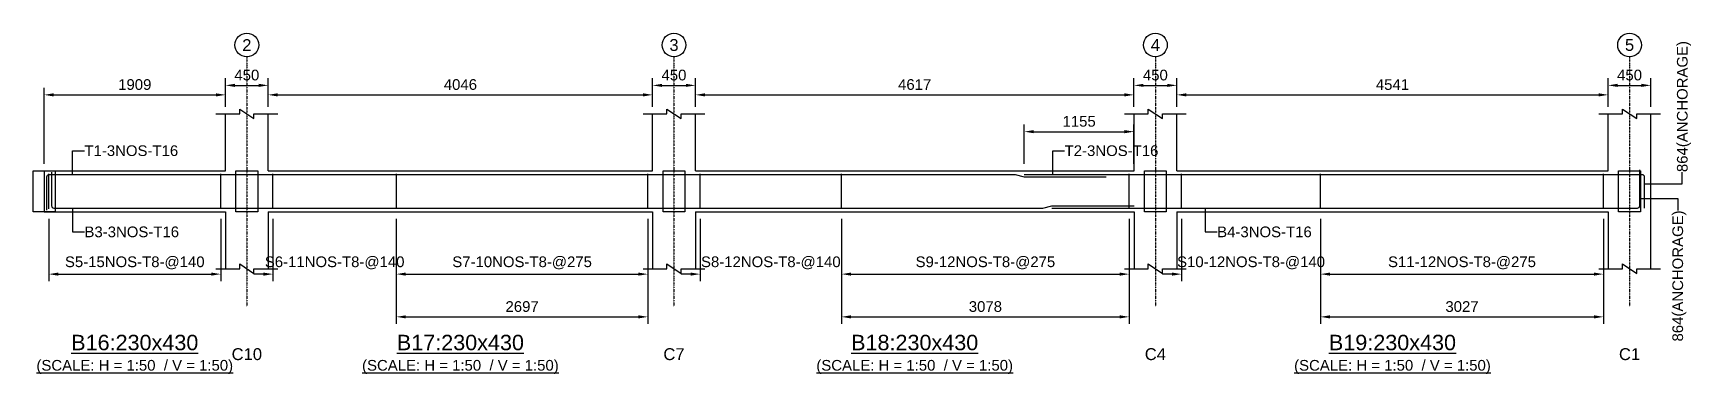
# Model space of a CAD drawing. Header units: inches. Extents: x -816171 to 9366335, y -450961 to 689132.
# Drawn here: x 3454715 to 3489611, y 244221 to 251396 of the extents above; entities that cross this region are included whole.
import ezdxf
from ezdxf.enums import TextEntityAlignment as Align

# ---------------------------------------------------------------- set-up
doc = ezdxf.new("R2010")
doc.units = ezdxf.units.IN
doc.header["$MEASUREMENT"] = 0
doc.linetypes.add('SCCenter', pattern=[1.2, 0.5, -0.3, 0.1, -0.3])
for name, color, linetype in [('Concrete Line', 2, 'Continuous'), ('Cut Line', 31, 'Continuous'), ('Dimension', 31, 'Continuous'), ('Grid', 8, 'Continuous'), ('Labels', 4, 'Continuous'), ('Labels_Support', 4, 'Continuous'), ('Link', 225, 'Continuous'), ('Reinforcement', 130, 'Continuous'), ('Text', 31, 'Continuous')]:
    doc.layers.add(name, color=color, linetype=linetype)
doc.styles.add('SC-SansSerif', font='SansSerif')
doc.styles.get("Standard").update_dxf_attribs({"font": 'txt.shx'})
doc.dimstyles.new('SCBBSDimStyl', dxfattribs={"dimtxt": 225, "dimasz": 200, "dimexe": 150, "dimexo": 150, "dimgap": 100, "dimtad": 1, "dimtoh": 1, "dimdec": 0, "dimzin": 0, "dimdsep": 46, "dimtxsty": 'SC-SansSerif', "dimcen": 0.09, "dimclrd": 8, "dimclre": 8, "dimclrt": 31, "dimadec": 0, "dimazin": 0, "dimtfac": 1, "dimtdec": 0, "dimtix": 1, "dimtofl": 0, "dimtmove": 0, "dimatfit": 3, "dimfxl": 1, "dimtolj": 1, "dimtzin": 0, "dimarcsym": 0})
doc.dimstyles.get("Standard").update_dxf_attribs({"dimtxt": 0.18, "dimasz": 0.18, "dimexe": 0.18, "dimexo": 0.0625, "dimgap": 0.09, "dimtad": 0, "dimtih": 1, "dimtoh": 1, "dimdec": 4, "dimzin": 0, "dimdsep": 46, "dimtxsty": 'Standard', "dimcen": 0.09, "dimadec": 0, "dimazin": 0, "dimtfac": 1, "dimtdec": 4, "dimtofl": 0, "dimtmove": 0, "dimatfit": 3, "dimfxl": 1, "dimtolj": 1, "dimtzin": 0, "dimarcsym": 0})

# ---------------------------------------------------------------- blocks, each defined once
blk = doc.blocks.new('*D1316')
at = {"layer": 'DEFPOINTS', "color": 0, "transparency": 16777216}
for p in [(3455045, 247636), (3458663, 247636), (3458663, 246321)]:
    blk.add_point(p, dxfattribs=at)
at = {"layer": 'Dimension', "color": 8, "lineweight": -2, "transparency": 16777216}
for p, q in [((3455045, 247486), (3455045, 246171)), ((3458663, 247486), (3458663, 246171)), ((3455245, 246321), (3458463, 246321))]:
    blk.add_line(p, q, dxfattribs=at)
at = {"layer": 'Dimension', "color": 8, "transparency": 16777216}
for points in [[(3455245, 246354), (3455245, 246288), (3455045, 246321)], [(3458463, 246354), (3458463, 246288), (3458663, 246321)]]:
    blk.add_solid(points, dxfattribs=at)
at = {"layer": 'Dimension', "color": 31, "transparency": 16777216, "insert": (3456854, 246558), "char_height": 225, "attachment_point": 5, "style": 'SC-SansSerif'}
blk.add_mtext('\\A1;S5-15NOS-T8-@140', dxfattribs=at)
blk = doc.blocks.new('*D1317')
at = {"layer": 'DEFPOINTS', "color": 0, "transparency": 16777216}
for p in [(3459763, 247636), (3462360, 247636), (3462360, 246321)]:
    blk.add_point(p, dxfattribs=at)
at = {"layer": 'Dimension', "color": 8, "lineweight": -2, "transparency": 16777216}
for p, q in [((3459763, 247486), (3459763, 246171)), ((3462360, 247486), (3462360, 246171)), ((3459563, 246321), (3459363, 246321)), ((3462560, 246321), (3462760, 246321))]:
    blk.add_line(p, q, dxfattribs=at)
at = {"layer": 'Dimension', "color": 8, "transparency": 16777216}
for points in [[(3459563, 246354), (3459563, 246288), (3459763, 246321)], [(3462560, 246354), (3462560, 246288), (3462360, 246321)]]:
    blk.add_solid(points, dxfattribs=at)
at = {"layer": 'Dimension', "color": 31, "transparency": 16777216, "insert": (3461062, 246558), "char_height": 225, "attachment_point": 5, "style": 'SC-SansSerif'}
blk.add_mtext('\\A1;S6-11NOS-T8-@140', dxfattribs=at)
blk = doc.blocks.new('*D1318')
at = {"layer": 'DEFPOINTS', "color": 0, "transparency": 16777216}
for p in [(3462360, 247636), (3467655, 247636), (3467655, 246321)]:
    blk.add_point(p, dxfattribs=at)
at = {"layer": 'Dimension', "color": 8, "lineweight": -2, "transparency": 16777216}
for p, q in [((3462360, 247486), (3462360, 246171)), ((3467655, 247486), (3467655, 246171)), ((3462560, 246321), (3467455, 246321))]:
    blk.add_line(p, q, dxfattribs=at)
at = {"layer": 'Dimension', "color": 8, "transparency": 16777216}
for points in [[(3462560, 246354), (3462560, 246288), (3462360, 246321)], [(3467455, 246354), (3467455, 246288), (3467655, 246321)]]:
    blk.add_solid(points, dxfattribs=at)
at = {"layer": 'Dimension', "color": 31, "transparency": 16777216, "insert": (3465008, 246558), "char_height": 225, "attachment_point": 5, "style": 'SC-SansSerif'}
blk.add_mtext('\\A1;S7-10NOS-T8-@275', dxfattribs=at)
blk = doc.blocks.new('*D1319')
at = {"layer": 'DEFPOINTS', "color": 0, "transparency": 16777216}
for p in [(3462360, 247636), (3467655, 247636), (3467655, 245421)]:
    blk.add_point(p, dxfattribs=at)
at = {"layer": 'Dimension', "color": 8, "lineweight": -2, "transparency": 16777216}
for p, q in [((3462360, 247486), (3462360, 245271)), ((3467655, 247486), (3467655, 245271)), ((3462560, 245421), (3467455, 245421))]:
    blk.add_line(p, q, dxfattribs=at)
at = {"layer": 'Dimension', "color": 8, "transparency": 16777216}
for points in [[(3462560, 245454), (3462560, 245388), (3462360, 245421)], [(3467455, 245454), (3467455, 245388), (3467655, 245421)]]:
    blk.add_solid(points, dxfattribs=at)
at = {"layer": 'Dimension', "color": 31, "transparency": 16777216, "insert": (3465008, 245637), "char_height": 225, "attachment_point": 5, "style": 'SC-SansSerif'}
blk.add_mtext('\\A1;2697', dxfattribs=at)
blk = doc.blocks.new('*D1320')
at = {"layer": 'DEFPOINTS', "color": 0, "transparency": 16777216}
for p in [(3468755, 247636), (3471733, 247636), (3471733, 246321)]:
    blk.add_point(p, dxfattribs=at)
at = {"layer": 'Dimension', "color": 8, "lineweight": -2, "transparency": 16777216}
for p, q in [((3468755, 247486), (3468755, 246171)), ((3471733, 247486), (3471733, 246171)), ((3468555, 246321), (3468355, 246321)), ((3471933, 246321), (3472133, 246321))]:
    blk.add_line(p, q, dxfattribs=at)
at = {"layer": 'Dimension', "color": 8, "transparency": 16777216}
for points in [[(3468555, 246354), (3468555, 246288), (3468755, 246321)], [(3471933, 246354), (3471933, 246288), (3471733, 246321)]]:
    blk.add_solid(points, dxfattribs=at)
at = {"layer": 'Dimension', "color": 31, "transparency": 16777216, "insert": (3470244, 246558), "char_height": 225, "attachment_point": 5, "style": 'SC-SansSerif'}
blk.add_mtext('\\A1;S8-12NOS-T8-@140', dxfattribs=at)
blk = doc.blocks.new('*D1321')
at = {"layer": 'DEFPOINTS', "color": 0, "transparency": 16777216}
for p in [(3471733, 247636), (3477789, 247636), (3477789, 246321)]:
    blk.add_point(p, dxfattribs=at)
at = {"layer": 'Dimension', "color": 8, "lineweight": -2, "transparency": 16777216}
for p, q in [((3471733, 247486), (3471733, 246171)), ((3477789, 247486), (3477789, 246171)), ((3471933, 246321), (3477589, 246321))]:
    blk.add_line(p, q, dxfattribs=at)
at = {"layer": 'Dimension', "color": 8, "transparency": 16777216}
for points in [[(3471933, 246354), (3471933, 246288), (3471733, 246321)], [(3477589, 246354), (3477589, 246288), (3477789, 246321)]]:
    blk.add_solid(points, dxfattribs=at)
at = {"layer": 'Dimension', "color": 31, "transparency": 16777216, "insert": (3474761, 246558), "char_height": 225, "attachment_point": 5, "style": 'SC-SansSerif'}
blk.add_mtext('\\A1;S9-12NOS-T8-@275', dxfattribs=at)
blk = doc.blocks.new('*D1322')
at = {"layer": 'DEFPOINTS', "color": 0, "transparency": 16777216}
for p in [(3471733, 247636), (3477789, 247636), (3477789, 245421)]:
    blk.add_point(p, dxfattribs=at)
at = {"layer": 'Dimension', "color": 8, "lineweight": -2, "transparency": 16777216}
for p, q in [((3471733, 247486), (3471733, 245271)), ((3477789, 247486), (3477789, 245271)), ((3471933, 245421), (3477589, 245421))]:
    blk.add_line(p, q, dxfattribs=at)
at = {"layer": 'Dimension', "color": 8, "transparency": 16777216}
for points in [[(3471933, 245454), (3471933, 245388), (3471733, 245421)], [(3477589, 245454), (3477589, 245388), (3477789, 245421)]]:
    blk.add_solid(points, dxfattribs=at)
at = {"layer": 'Dimension', "color": 31, "transparency": 16777216, "insert": (3474761, 245637), "char_height": 225, "attachment_point": 5, "style": 'SC-SansSerif'}
blk.add_mtext('\\A1;3078', dxfattribs=at)
blk = doc.blocks.new('*D1323')
at = {"layer": 'DEFPOINTS', "color": 0, "transparency": 16777216}
for p in [(3478889, 247636), (3481816, 247636), (3481816, 246321)]:
    blk.add_point(p, dxfattribs=at)
at = {"layer": 'Dimension', "color": 8, "lineweight": -2, "transparency": 16777216}
for p, q in [((3478889, 247486), (3478889, 246171)), ((3481816, 247486), (3481816, 246171)), ((3478689, 246321), (3478489, 246321)), ((3482016, 246321), (3482216, 246321))]:
    blk.add_line(p, q, dxfattribs=at)
at = {"layer": 'Dimension', "color": 8, "transparency": 16777216}
for points in [[(3478689, 246354), (3478689, 246288), (3478889, 246321)], [(3482016, 246354), (3482016, 246288), (3481816, 246321)]]:
    blk.add_solid(points, dxfattribs=at)
at = {"layer": 'Dimension', "color": 31, "transparency": 16777216, "insert": (3480353, 246558), "char_height": 225, "attachment_point": 5, "style": 'SC-SansSerif'}
blk.add_mtext('\\A1;S10-12NOS-T8-@140', dxfattribs=at)
blk = doc.blocks.new('*D1324')
at = {"layer": 'DEFPOINTS', "color": 0, "transparency": 16777216}
for p in [(3481816, 247636), (3487771, 247636), (3487771, 246321)]:
    blk.add_point(p, dxfattribs=at)
at = {"layer": 'Dimension', "color": 8, "lineweight": -2, "transparency": 16777216}
for p, q in [((3481816, 247486), (3481816, 246171)), ((3487771, 247486), (3487771, 246171)), ((3482016, 246321), (3487571, 246321))]:
    blk.add_line(p, q, dxfattribs=at)
at = {"layer": 'Dimension', "color": 8, "transparency": 16777216}
for points in [[(3482016, 246354), (3482016, 246288), (3481816, 246321)], [(3487571, 246354), (3487571, 246288), (3487771, 246321)]]:
    blk.add_solid(points, dxfattribs=at)
at = {"layer": 'Dimension', "color": 31, "transparency": 16777216, "insert": (3484794, 246558), "char_height": 225, "attachment_point": 5, "style": 'SC-SansSerif'}
blk.add_mtext('\\A1;S11-12NOS-T8-@275', dxfattribs=at)
blk = doc.blocks.new('*D1325')
at = {"layer": 'DEFPOINTS', "color": 0, "transparency": 16777216}
for p in [(3481816, 247636), (3487771, 247636), (3487771, 245421)]:
    blk.add_point(p, dxfattribs=at)
at = {"layer": 'Dimension', "color": 8, "lineweight": -2, "transparency": 16777216}
for p, q in [((3481816, 247486), (3481816, 245271)), ((3487771, 247486), (3487771, 245271)), ((3482016, 245421), (3487571, 245421))]:
    blk.add_line(p, q, dxfattribs=at)
at = {"layer": 'Dimension', "color": 8, "transparency": 16777216}
for points in [[(3482016, 245454), (3482016, 245388), (3481816, 245421)], [(3487571, 245454), (3487571, 245388), (3487771, 245421)]]:
    blk.add_solid(points, dxfattribs=at)
at = {"layer": 'Dimension', "color": 31, "transparency": 16777216, "insert": (3484794, 245637), "char_height": 225, "attachment_point": 5, "style": 'SC-SansSerif'}
blk.add_mtext('\\A1;3027', dxfattribs=at)
blk = doc.blocks.new('*D1326')
at = {"layer": 'DEFPOINTS', "color": 0, "transparency": 16777216}
for p in [(3477889, 249321), (3475579, 248496), (3477889, 248496)]:
    blk.add_point(p, dxfattribs=at)
at = {"layer": 'Dimension', "color": 8, "lineweight": -2, "transparency": 16777216}
for p, q in [((3475579, 248646), (3475579, 249471)), ((3475779, 249321), (3477689, 249321)), ((3477889, 248646), (3477889, 249471))]:
    blk.add_line(p, q, dxfattribs=at)
at = {"layer": 'Dimension', "color": 8, "transparency": 16777216}
for points in [[(3475779, 249354), (3475779, 249288), (3475579, 249321)], [(3477689, 249354), (3477689, 249288), (3477889, 249321)]]:
    blk.add_solid(points, dxfattribs=at)
at = {"layer": 'Dimension', "color": 31, "transparency": 16777216, "insert": (3476734, 249537), "char_height": 225, "attachment_point": 5, "style": 'SC-SansSerif'}
blk.add_mtext('\\A1;1155', dxfattribs=at)
blk = doc.blocks.new('*D1329')
at = {"layer": 'DEFPOINTS', "color": 0, "transparency": 16777216}
for p in [(3458763, 250096), (3458763, 249696), (3454945, 248496)]:
    blk.add_point(p, dxfattribs=at)
at = {"layer": 'Dimension', "color": 8, "lineweight": -2, "transparency": 16777216}
for p, q in [((3454945, 248646), (3454945, 250246)), ((3458763, 249846), (3458763, 250246)), ((3455145, 250096), (3458563, 250096))]:
    blk.add_line(p, q, dxfattribs=at)
at = {"layer": 'Dimension', "color": 8, "transparency": 16777216}
for points in [[(3455145, 250129), (3455145, 250063), (3454945, 250096)], [(3458563, 250129), (3458563, 250063), (3458763, 250096)]]:
    blk.add_solid(points, dxfattribs=at)
at = {"layer": 'Dimension', "color": 31, "transparency": 16777216, "insert": (3456854, 250312), "char_height": 225, "attachment_point": 5, "style": 'SC-SansSerif'}
blk.add_mtext('\\A1;1909', dxfattribs=at)
blk = doc.blocks.new('*D1330')
at = {"layer": 'DEFPOINTS', "color": 0, "transparency": 16777216}
for p in [(3467755, 250096), (3459663, 249696), (3467755, 249696)]:
    blk.add_point(p, dxfattribs=at)
at = {"layer": 'Dimension', "color": 8, "lineweight": -2, "transparency": 16777216}
for p, q in [((3459663, 249846), (3459663, 250246)), ((3467755, 249846), (3467755, 250246)), ((3459863, 250096), (3467555, 250096))]:
    blk.add_line(p, q, dxfattribs=at)
at = {"layer": 'Dimension', "color": 8, "transparency": 16777216}
for points in [[(3459863, 250129), (3459863, 250063), (3459663, 250096)], [(3467555, 250129), (3467555, 250063), (3467755, 250096)]]:
    blk.add_solid(points, dxfattribs=at)
at = {"layer": 'Dimension', "color": 31, "transparency": 16777216, "insert": (3463709, 250312), "char_height": 225, "attachment_point": 5, "style": 'SC-SansSerif'}
blk.add_mtext('\\A1;4046', dxfattribs=at)
blk = doc.blocks.new('*D1331')
at = {"layer": 'DEFPOINTS', "color": 0, "transparency": 16777216}
for p in [(3477889, 250096), (3468655, 249696), (3477889, 249696)]:
    blk.add_point(p, dxfattribs=at)
at = {"layer": 'Dimension', "color": 8, "lineweight": -2, "transparency": 16777216}
for p, q in [((3468655, 249846), (3468655, 250246)), ((3477889, 249846), (3477889, 250246)), ((3468855, 250096), (3477689, 250096))]:
    blk.add_line(p, q, dxfattribs=at)
at = {"layer": 'Dimension', "color": 8, "transparency": 16777216}
for points in [[(3468855, 250129), (3468855, 250063), (3468655, 250096)], [(3477689, 250129), (3477689, 250063), (3477889, 250096)]]:
    blk.add_solid(points, dxfattribs=at)
at = {"layer": 'Dimension', "color": 31, "transparency": 16777216, "insert": (3473272, 250312), "char_height": 225, "attachment_point": 5, "style": 'SC-SansSerif'}
blk.add_mtext('\\A1;4617', dxfattribs=at)
blk = doc.blocks.new('*D1332')
at = {"layer": 'DEFPOINTS', "color": 0, "transparency": 16777216}
for p in [(3487871, 250096), (3478789, 249696), (3487871, 249696)]:
    blk.add_point(p, dxfattribs=at)
at = {"layer": 'Dimension', "color": 8, "lineweight": -2, "transparency": 16777216}
for p, q in [((3478789, 249846), (3478789, 250246)), ((3487871, 249846), (3487871, 250246)), ((3478989, 250096), (3487671, 250096))]:
    blk.add_line(p, q, dxfattribs=at)
at = {"layer": 'Dimension', "color": 8, "transparency": 16777216}
for points in [[(3478989, 250129), (3478989, 250063), (3478789, 250096)], [(3487671, 250129), (3487671, 250063), (3487871, 250096)]]:
    blk.add_solid(points, dxfattribs=at)
at = {"layer": 'Dimension', "color": 31, "transparency": 16777216, "insert": (3483330, 250312), "char_height": 225, "attachment_point": 5, "style": 'SC-SansSerif'}
blk.add_mtext('\\A1;4541', dxfattribs=at)
blk = doc.blocks.new('*D1333')
at = {"layer": 'DEFPOINTS', "color": 0, "transparency": 16777216}
for p in [(3459663, 250296), (3458763, 249696), (3459663, 249696)]:
    blk.add_point(p, dxfattribs=at)
at = {"layer": 'Dimension', "color": 8, "lineweight": -2, "transparency": 16777216}
for p, q in [((3458763, 249846), (3458763, 250446)), ((3458963, 250296), (3459463, 250296)), ((3459663, 249846), (3459663, 250446))]:
    blk.add_line(p, q, dxfattribs=at)
at = {"layer": 'Dimension', "color": 8, "transparency": 16777216}
for points in [[(3458963, 250329), (3458963, 250263), (3458763, 250296)], [(3459463, 250329), (3459463, 250263), (3459663, 250296)]]:
    blk.add_solid(points, dxfattribs=at)
at = {"layer": 'Dimension', "color": 31, "transparency": 16777216, "insert": (3459213, 250512), "char_height": 225, "attachment_point": 5, "style": 'SC-SansSerif'}
blk.add_mtext('\\A1;450', dxfattribs=at)
blk = doc.blocks.new('*D1334')
at = {"layer": 'DEFPOINTS', "color": 0, "transparency": 16777216}
for p in [(3468655, 250296), (3467755, 249696), (3468655, 249696)]:
    blk.add_point(p, dxfattribs=at)
at = {"layer": 'Dimension', "color": 8, "lineweight": -2, "transparency": 16777216}
for p, q in [((3467755, 249846), (3467755, 250446)), ((3467955, 250296), (3468455, 250296)), ((3468655, 249846), (3468655, 250446))]:
    blk.add_line(p, q, dxfattribs=at)
at = {"layer": 'Dimension', "color": 8, "transparency": 16777216}
for points in [[(3467955, 250329), (3467955, 250263), (3467755, 250296)], [(3468455, 250329), (3468455, 250263), (3468655, 250296)]]:
    blk.add_solid(points, dxfattribs=at)
at = {"layer": 'Dimension', "color": 31, "transparency": 16777216, "insert": (3468205, 250512), "char_height": 225, "attachment_point": 5, "style": 'SC-SansSerif'}
blk.add_mtext('\\A1;450', dxfattribs=at)
blk = doc.blocks.new('*D1335')
at = {"layer": 'DEFPOINTS', "color": 0, "transparency": 16777216}
for p in [(3478789, 250296), (3477889, 249696), (3478789, 249696)]:
    blk.add_point(p, dxfattribs=at)
at = {"layer": 'Dimension', "color": 8, "lineweight": -2, "transparency": 16777216}
for p, q in [((3477889, 249846), (3477889, 250446)), ((3478089, 250296), (3478589, 250296)), ((3478789, 249846), (3478789, 250446))]:
    blk.add_line(p, q, dxfattribs=at)
at = {"layer": 'Dimension', "color": 8, "transparency": 16777216}
for points in [[(3478089, 250329), (3478089, 250263), (3477889, 250296)], [(3478589, 250329), (3478589, 250263), (3478789, 250296)]]:
    blk.add_solid(points, dxfattribs=at)
at = {"layer": 'Dimension', "color": 31, "transparency": 16777216, "insert": (3478339, 250512), "char_height": 225, "attachment_point": 5, "style": 'SC-SansSerif'}
blk.add_mtext('\\A1;450', dxfattribs=at)
blk = doc.blocks.new('*D1336')
at = {"layer": 'DEFPOINTS', "color": 0, "transparency": 16777216}
for p in [(3488771, 250296), (3487871, 249696), (3488771, 249696)]:
    blk.add_point(p, dxfattribs=at)
at = {"layer": 'Dimension', "color": 8, "lineweight": -2, "transparency": 16777216}
for p, q in [((3487871, 249846), (3487871, 250446)), ((3488071, 250296), (3488571, 250296)), ((3488771, 249846), (3488771, 250446))]:
    blk.add_line(p, q, dxfattribs=at)
at = {"layer": 'Dimension', "color": 8, "transparency": 16777216}
for points in [[(3488071, 250329), (3488071, 250263), (3487871, 250296)], [(3488571, 250329), (3488571, 250263), (3488771, 250296)]]:
    blk.add_solid(points, dxfattribs=at)
at = {"layer": 'Dimension', "color": 31, "transparency": 16777216, "insert": (3488321, 250512), "char_height": 225, "attachment_point": 5, "style": 'SC-SansSerif'}
blk.add_mtext('\\A1;450', dxfattribs=at)

msp = doc.modelspace()

# ---------------------------------------------------------------- linework, layer by layer
at = {"layer": 'Concrete Line'}
for p, q in [((3458763.0308, 248495.86204), (3458763.0308, 249695.86204)), ((3459663.0308, 248495.86204), (3459663.0308, 249695.86204)), ((3467755.0308, 248495.86204), (3467755.0308, 249695.86204)), ((3468655.0308, 248495.86204), (3468655.0308, 249695.86204)), ((3477889.0308, 248495.86204), (3477889.0308, 249695.86204)), ((3478789.0308, 248495.86204), (3478789.0308, 249695.86204)), ((3487871.0308, 248495.86204), (3487871.0308, 249695.86204)), ((3488771.0308, 246435.86204), (3488771.0308, 249695.86204)), ((3454945.0308, 248495.86204), (3454945.0308, 247635.86204)), ((3458763.0308, 247635.86204), (3458763.0308, 246435.86204)), ((3459663.0308, 247635.86204), (3459663.0308, 246435.86204)), ((3467755.0308, 247635.86204), (3467755.0308, 246435.86204)), ((3468655.0308, 247635.86204), (3468655.0308, 246435.86204)), ((3477889.0308, 247635.86204), (3477889.0308, 246435.86204)), ((3478789.0308, 247635.86204), (3478789.0308, 246435.86204)), ((3487871.0308, 247635.86204), (3487871.0308, 246435.86204))]:
    msp.add_line(p, q, dxfattribs=at)
for points in [[(3454715.0308, 248495.86204), (3455175.0308, 248495.86204), (3455175.0308, 248495.86204), (3455175.0308, 247635.86204), (3455175.0308, 247635.86204), (3454715.0308, 247635.86204), (3454715.0308, 247635.86204), (3454715.0308, 248495.86204)], [(3458983.0308, 248495.86204), (3459443.0308, 248495.86204), (3459443.0308, 248495.86204), (3459443.0308, 247635.86204), (3459443.0308, 247635.86204), (3458983.0308, 247635.86204), (3458983.0308, 247635.86204), (3458983.0308, 248495.86204)], [(3467975.0308, 248495.86204), (3468435.0308, 248495.86204), (3468435.0308, 248495.86204), (3468435.0308, 247635.86204), (3468435.0308, 247635.86204), (3467975.0308, 247635.86204), (3467975.0308, 247635.86204), (3467975.0308, 248495.86204)], [(3478109.0308, 248495.86204), (3478569.0308, 248495.86204), (3478569.0308, 248495.86204), (3478569.0308, 247635.86204), (3478569.0308, 247635.86204), (3478109.0308, 247635.86204), (3478109.0308, 247635.86204), (3478109.0308, 248495.86204)], [(3488091.0308, 248495.86204), (3488551.0308, 248495.86204), (3488551.0308, 248495.86204), (3488551.0308, 247635.86204), (3488551.0308, 247635.86204), (3488091.0308, 247635.86204), (3488091.0308, 247635.86204), (3488091.0308, 248495.86204)]]:
    msp.add_lwpolyline(points, close=True, dxfattribs=at)
for points in [[(3454945.0308, 248495.86204), (3458763.0308, 248495.86204)], [(3459663.0308, 248495.86204), (3467755.0308, 248495.86204)], [(3468655.0308, 248495.86204), (3477889.0308, 248495.86204)], [(3478789.0308, 248495.86204), (3487871.0308, 248495.86204)], [(3454945.0308, 247635.86204), (3458763.0308, 247635.86204)], [(3459663.0308, 247635.86204), (3467755.0308, 247635.86204)], [(3468655.0308, 247635.86204), (3477889.0308, 247635.86204)], [(3478789.0308, 247635.86204), (3487871.0308, 247635.86204)]]:
    msp.add_lwpolyline(points, dxfattribs=at)
at = {"layer": 'Cut Line'}
for points in [[(3458563.0308, 249695.86204), (3459063.0308, 249695.86204), (3459063.0308, 249795.86204), (3459363.0308, 249595.86204), (3459363.0308, 249695.86204), (3459863.0308, 249695.86204)], [(3467555.0308, 249695.86204), (3468055.0308, 249695.86204), (3468055.0308, 249795.86204), (3468355.0308, 249595.86204), (3468355.0308, 249695.86204), (3468855.0308, 249695.86204)], [(3477689.0308, 249695.86204), (3478189.0308, 249695.86204), (3478189.0308, 249795.86204), (3478489.0308, 249595.86204), (3478489.0308, 249695.86204), (3478989.0308, 249695.86204)], [(3487671.0308, 249695.86204), (3488171.0308, 249695.86204), (3488171.0308, 249795.86204), (3488471.0308, 249595.86204), (3488471.0308, 249695.86204), (3488971.0308, 249695.86204)], [(3458563.0308, 246435.86204), (3459063.0308, 246435.86204), (3459063.0308, 246535.86204), (3459363.0308, 246335.86204), (3459363.0308, 246435.86204), (3459863.0308, 246435.86204)], [(3467555.0308, 246435.86204), (3468055.0308, 246435.86204), (3468055.0308, 246535.86204), (3468355.0308, 246335.86204), (3468355.0308, 246435.86204), (3468855.0308, 246435.86204)], [(3477689.0308, 246435.86204), (3478189.0308, 246435.86204), (3478189.0308, 246535.86204), (3478489.0308, 246335.86204), (3478489.0308, 246435.86204), (3478989.0308, 246435.86204)], [(3487671.0308, 246435.86204), (3488171.0308, 246435.86204), (3488171.0308, 246535.86204), (3488471.0308, 246335.86204), (3488471.0308, 246435.86204), (3488971.0308, 246435.86204)]]:
    msp.add_lwpolyline(points, dxfattribs=at)
at = {"layer": 'Grid', "linetype": 'SCCenter'}
for p, q in [((3459213.0308, 250895.86204), (3459213.0308, 245635.86204)), ((3468205.0308, 250895.86204), (3468205.0308, 245635.86204)), ((3478339.0308, 250895.86204), (3478339.0308, 245635.86204)), ((3488321.0308, 250895.86204), (3488321.0308, 245635.86204))]:
    msp.add_line(p, q, dxfattribs=at)
at = {"layer": 'Grid'}
for centre in [(3459213.0308, 251145.86204), (3468205.0308, 251145.86204), (3478339.0308, 251145.86204), (3488321.0308, 251145.86204)]:
    msp.add_circle(centre, 250, dxfattribs=at)
at = {"layer": 'Link'}
for p, q in [((3455045.0308, 247695.86204), (3455045.0308, 248435.86204)), ((3458663.0308, 247695.86204), (3458663.0308, 248435.86204)), ((3459763.0308, 247695.86204), (3459763.0308, 248435.86204)), ((3462360.37014, 247695.86204), (3462360.37014, 248435.86204)), ((3467655.0308, 247695.86204), (3467655.0308, 248435.86204)), ((3468755.0308, 247695.86204), (3468755.0308, 248435.86204)), ((3471733.03688, 247695.86204), (3471733.03688, 248435.86204)), ((3477789.0308, 247695.86204), (3477789.0308, 248435.86204)), ((3478889.0308, 247695.86204), (3478889.0308, 248435.86204)), ((3481816.3702, 247695.86204), (3481816.3702, 248435.86204)), ((3487771.0308, 247695.86204), (3487771.0308, 248435.86204))]:
    msp.add_line(p, q, dxfattribs=at)
at = {"layer": 'Reinforcement'}
for points in [[(3455101.0308, 248465.86204), (3455101.0308, 247761.86204, 0.4142135624), (3455151.0308, 247711.86204), (3475970.0263, 247711.86204), (3476162.0263, 247759.86204), (3477890.0263, 247759.86204)], [(3476162.0263, 247711.86204), (3488486.0263, 247711.86204, 0.414213561), (3488536.0263, 247761.86204), (3488536.0263, 248519.86204)], [(3455005.0308, 247665.86204), (3455005.0308, 248369.86204, -0.4142135624), (3455055.0308, 248419.86204), (3475386.53536, 248419.86204), (3475578.53536, 248371.86204), (3477306.53536, 248371.86204)], [(3475578.53536, 248419.86204), (3488580.03991, 248419.86204, -0.4142135343), (3488630.03991, 248369.86204), (3488630.03991, 247707.86204)]]:
    msp.add_lwpolyline(points, format="xyb", dxfattribs=at)

# ---------------------------------------------------------------- texts
at = {"layer": 'Grid', "style": 'SC-SansSerif'}
for s, p in [('2', (3459213.0308, 251145.86204)), ('3', (3468205.0308, 251145.86204)), ('4', (3478339.0308, 251145.86204)), ('5', (3488321.0308, 251145.86204))]:
    msp.add_text(s, height=250, dxfattribs=at).set_placement(p, align=Align.MIDDLE)
at = {"layer": 'Labels', "style": 'SC-SansSerif'}
for s, p in [('%%uB16:230x430', (3456854.0308, 244620.86204)), ('%%uB17:230x430', (3463709.0308, 244620.86204)), ('%%uB18:230x430', (3473272.0308, 244620.86204)), ('%%uB19:230x430', (3483330.0308, 244620.86204))]:
    msp.add_text(s, height=325, dxfattribs=at).set_placement(p, align=Align.BOTTOM_CENTER)
at = {"layer": 'Labels_Support', "style": 'SC-SansSerif'}
for s, p in [('C10', (3459213.0308, 244435.86204)), ('C7', (3468205.0308, 244435.86204)), ('C4', (3478339.0308, 244435.86204)), ('C1', (3488321.0308, 244435.86204))]:
    msp.add_text(s, height=250, dxfattribs=at).set_placement(p, align=Align.BOTTOM_CENTER)
at = {"layer": 'Text', "style": 'SC-SansSerif'}
msp.add_text('864(ANCHORAGE)', height=225, rotation=90, dxfattribs=at).set_placement((3489431.0308, 248469.86204), align=Align.MIDDLE_LEFT)
for s, p in [('T1-3NOS-T16', (3455795.0308, 248920.86204)), ('T2-3NOS-T16', (3476428.53536, 248920.86204)), ('B3-3NOS-T16', (3455795.0308, 247210.86204)), ('B4-3NOS-T16', (3479640.0263, 247210.86204))]:
    msp.add_text(s, height=225, dxfattribs=at).set_placement(p, align=Align.MIDDLE_LEFT)
msp.add_text('864(ANCHORAGE)', height=225, rotation=90, dxfattribs=at).set_placement((3489335.0308, 247661.86204), align=Align.MIDDLE_RIGHT)
for p in [(3456854.0308, 244220.86204), (3463709.0308, 244220.86204), (3473272.0308, 244220.86204), (3483330.0308, 244220.86204)]:
    msp.add_text('%%u(SCALE: H = 1:50  / V = 1:50)', height=225, dxfattribs=at).set_placement(p, align=Align.BOTTOM_CENTER)

# ---------------------------------------------------------------- dimensions: what is measured, and where the dimension line sits
at = {"layer": 'Dimension'}
for base, p1, p2, text, picture, middle in [((3459663.0308, 250295.86204), (3458763.0308, 249695.86204), (3459663.0308, 249695.86204), '450', '*D1333', (3459213.0308, 250511.7571)), ((3468655.0308, 250295.86204), (3467755.0308, 249695.86204), (3468655.0308, 249695.86204), '450', '*D1334', (3468205.0308, 250511.7571)), ((3478789.0308, 250295.86204), (3477889.0308, 249695.86204), (3478789.0308, 249695.86204), '450', '*D1335', (3478339.0308, 250511.7571)), ((3488771.0308, 250295.86204), (3487871.0308, 249695.86204), (3488771.0308, 249695.86204), '450', '*D1336', (3488321.0308, 250511.7571)), ((3458763.0308, 250095.86204), (3454945.0308, 248495.86204), (3458763.0308, 249695.86204), '1909', '*D1329', (3456854.0308, 250311.7571)), ((3467755.0308, 250095.86204), (3459663.0308, 249695.86204), (3467755.0308, 249695.86204), '4046', '*D1330', (3463709.0308, 250311.91142)), ((3477889.0308, 250095.86204), (3468655.0308, 249695.86204), (3477889.0308, 249695.86204), '4617', '*D1331', (3473272.0308, 250311.91142)), ((3487871.0308, 250095.86204), (3478789.0308, 249695.86204), (3487871.0308, 249695.86204), '4541', '*D1332', (3483330.0308, 250311.7571)), ((3477888.5354, 249320.86204), (3475578.5354, 248495.86204), (3477888.5354, 248495.86204), '1155', '*D1326', (3476733.5354, 249536.7571)), ((3458663.0308, 246320.86204), (3455045.0308, 247635.86204), (3458663.0308, 247635.86204), 'S5-15NOS-T8-@140', '*D1316', (3456854.0308, 246557.59043)), ((3462360.3701, 246320.86204), (3459763.0308, 247635.86204), (3462360.3701, 247635.86204), 'S6-11NOS-T8-@140', '*D1317', (3461061.70045, 246557.59043)), ((3467655.0308, 246320.86204), (3462360.3701, 247635.86204), (3467655.0308, 247635.86204), 'S7-10NOS-T8-@275', '*D1318', (3465007.70045, 246557.59043)), ((3467655.0308, 245420.86204), (3462360.3701, 247635.86204), (3467655.0308, 247635.86204), '2697', '*D1319', (3465007.70045, 245636.91142)), ((3471733.0369, 246320.86204), (3468755.0308, 247635.86204), (3471733.0369, 247635.86204), 'S8-12NOS-T8-@140', '*D1320', (3470244.03385, 246557.59043)), ((3477789.0308, 246320.86204), (3471733.0369, 247635.86204), (3477789.0308, 247635.86204), 'S9-12NOS-T8-@275', '*D1321', (3474761.03385, 246557.59043)), ((3477789.0308, 245420.86204), (3471733.0369, 247635.86204), (3477789.0308, 247635.86204), '3078', '*D1322', (3474761.03385, 245636.91142)), ((3481816.3702, 246320.86204), (3478889.0308, 247635.86204), (3481816.3702, 247635.86204), 'S10-12NOS-T8-@140', '*D1323', (3480352.7005, 246557.59043)), ((3487771.0308, 246320.86204), (3481816.3702, 247635.86204), (3487771.0308, 247635.86204), 'S11-12NOS-T8-@275', '*D1324', (3484793.7005, 246557.59043)), ((3487771.0308, 245420.86204), (3481816.3702, 247635.86204), (3487771.0308, 247635.86204), '3027', '*D1325', (3484793.7005, 245636.91142))]:
    dim = msp.add_linear_dim(base=base, p1=p1, p2=p2, text=text, dimstyle='SCBBSDimStyl', dxfattribs=at)
    dim.commit()
    dim.dimension.update_dxf_attribs({"geometry": picture, "text_midpoint": middle})

# ---------------------------------------------------------------- leaders
at = {"layer": 'Dimension', "color": 8}
for points in [[(3455545.0308, 248419.86204), (3455545.0308, 248920.86204), (3455795.0308, 248920.86204)], [(3476178.53536, 248419.86204), (3476178.53536, 248920.86204), (3476428.53536, 248920.86204)], [(3488631.0308, 248219.86204), (3489431.0308, 248219.86204), (3489431.0308, 248469.86204)], [(3488535.0308, 247911.86204), (3489335.0308, 247911.86204), (3489335.0308, 247661.86204)], [(3455545.0308, 247711.86204), (3455545.0308, 247210.86204), (3455795.0308, 247210.86204)], [(3479390.0263, 247711.86204), (3479390.0263, 247210.86204), (3479640.0263, 247210.86204)]]:
    msp.add_leader(points, dimstyle='Standard', dxfattribs=at)

doc.saveas('drawing.dxf')
